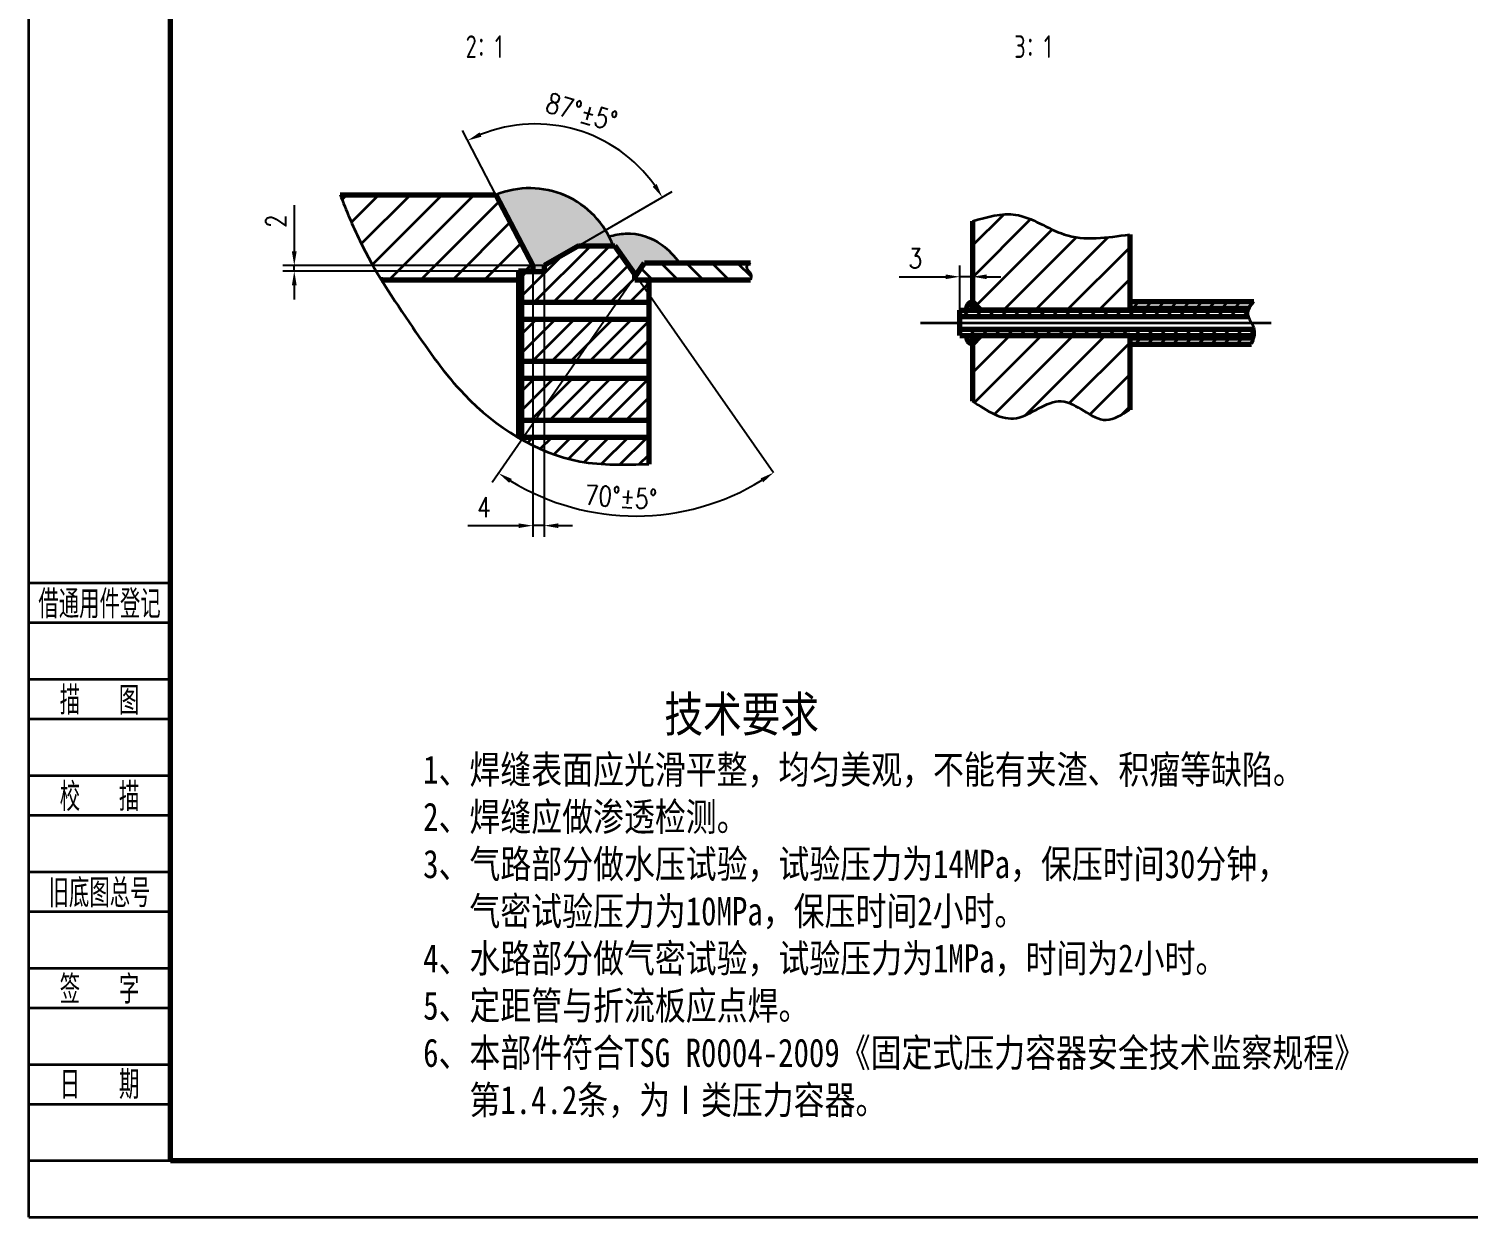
# Model space of a CAD drawing. Header units: millimetres. Extents: x 90 to 2466, y 137 to 1817.
# Drawn here: x 90 to 1106, y 137 to 976 of the extents above; entities that cross this region are included whole.
import ezdxf
from ezdxf.enums import TextEntityAlignment as Align
from ezdxf.lldxf.tags import DXFTag

# ---------------------------------------------------------------- set-up
doc = ezdxf.new("R2010")
doc.units = ezdxf.units.MM
doc.header["$LTSCALE"] = 40
for name, color, linetype, lineweight in [('1轮廓实线层', 7, 'Continuous', 70), ('2细线层', 4, 'Continuous', 35), ('3中心线层', 1, 'CENTER', 35), ('5剖面线层', 2, 'Continuous', 35), ('6文字层', 3, 'Continuous', 35), ('7标注层', 4, 'Continuous', 35), ('CAXA0', 7, 'Continuous', 70), ('图框层', 7, 'Continuous', 70)]:
    doc.layers.add(name, color=color, linetype=linetype, lineweight=lineweight)
doc.styles.add('ZW_GBDIM', font='romans.shx', dxfattribs={"width": 0.8, "bigfont": 'gbcbig.shx'})
doc.styles.add('ZW_TEXTSTYLE', font='isocp.shx', dxfattribs={"width": 0.8, "bigfont": 'hztxt.shx'})
tags = doc.linetypes.add('CENTER', pattern=[2, 1.25, -0.25, 0.25, -0.25]).pattern_tags.tags
tags[10:11] = [DXFTag(74, 4), DXFTag(75, 0), DXFTag(340, '0'), DXFTag(46, 1.0), DXFTag(50, 0.0), DXFTag(44, 0.0), DXFTag(45, 0.0)]
tags[8:9] = [DXFTag(74, 4), DXFTag(75, 0), DXFTag(340, '0'), DXFTag(46, 1.0), DXFTag(50, 0.0), DXFTag(44, 0.0), DXFTag(45, 0.0)]
tags[6:7] = [DXFTag(74, 4), DXFTag(75, 0), DXFTag(340, '0'), DXFTag(46, 1.0), DXFTag(50, 0.0), DXFTag(44, 0.0), DXFTag(45, 0.0)]
tags[4:5] = [DXFTag(74, 4), DXFTag(75, 0), DXFTag(340, '0'), DXFTag(46, 1.0), DXFTag(50, 0.0), DXFTag(44, 0.0), DXFTag(45, 0.0)]
doc.dimstyles.new('ZW_GBDIM', dxfattribs={"dimscale": 4, "dimtxt": 3.5, "dimasz": 2.5, "dimexe": 2, "dimexo": 0, "dimgap": 1.5, "dimtad": 1, "dimdec": 0, "dimzin": 0, "dimdsep": 46, "dimtxsty": 'ZW_GBDIM', "dimcen": 2.5, "dimclrd": 130, "dimclre": 130, "dimclrt": 3, "dimadec": 0, "dimazin": 0, "dimtfac": 0.714286, "dimtdec": 1, "dimtmove": 0, "dimatfit": 3, "dimfxl": 1, "dimtzin": 0, "dimarcsym": 0})

# ---------------------------------------------------------------- blocks, each defined once
blk = doc.blocks.new('ZW_FJL_BLK')
at = {"layer": '2细线层'}
for p, q in [((-25, 102), (0, 102)), ((-25, 95), (0, 95)), ((-25, 85), (0, 85)), ((-25, 78), (0, 78)), ((-25, 68), (0, 68)), ((-25, 61), (0, 61)), ((-25, 51), (0, 51)), ((-25, 44), (0, 44)), ((-25, 34), (0, 34)), ((-25, 27), (0, 27)), ((-25, 17), (0, 17)), ((-25, 10), (0, 10)), ((-25, 0), (0, 0))]:
    blk.add_line(p, q, dxfattribs=at)
at = {"layer": '6文字层', "color": 3, "style": 'ZW_GBDIM'}
for s, p in [('借通用件登记', (-12.5, 98.5)), ('描  图', (-12.5, 81.5)), ('校  描', (-12.5, 64.5)), ('旧底图总号', (-12.5, 47.5)), ('签  字', (-12.5, 30.5)), ('日  期', (-12.49, 13.6))]:
    blk.add_text(s, height=5, dxfattribs=at).set_placement(p, align=Align.MIDDLE)
for tag, width, p, p2 in [('借通用件登记', 1.118293, (-23.44, 86.36), (-1.25, 86.36)), ('描图', 3.61076, (-23.44, 69.36), (-1.25, 69.36)), ('校图', 3.660222, (-23.75, 52.06), (-1.25, 52.06)), ('旧底图总号', 1.282558, (-22.84, 35.67), (-1.86, 35.67)), ('签字', 3.369077, (-23.14, 18.37), (-1.56, 18.37)), ('日期', 3.25317, (-22.84, 1.37), (-2.17, 1.37))]:
    blk.add_attdef(tag, text='', height=5, dxfattribs=dict(at, width=width)).set_placement(p, p2, align=Align.FIT)
blk = doc.blocks.new('*D687')
at = {"layer": '7标注层', "color": 130, "linetype": 'ByBlock', "lineweight": -2}
for p, q in [((445.4, 804.7), (445.4, 617.5)), ((453.4, 804.7), (453.4, 617.5)), ((453.4, 804.7), (453.4, 804.7)), ((399.6, 625.5), (435.4, 625.5)), ((453.4, 625.5), (445.4, 625.5)), ((463.4, 625.5), (473.4, 625.5))]:
    blk.add_line(p, q, dxfattribs=at)
at = {"layer": '7标注层', "color": 130, "linetype": 'ByBlock'}
for points in [[(445.4, 625.5), (435.4, 627.1), (435.4, 623.8)], [(453.4, 625.5), (463.4, 627.1), (463.4, 623.8)]]:
    blk.add_solid(points, dxfattribs=at)
at = {"layer": 'DEFPOINTS', "linetype": 'ByBlock'}
for p in [(445.4, 804.7), (453.4, 804.7)]:
    blk.add_point(p, dxfattribs=at)
at = {"layer": '7标注层', "color": 3, "linetype": 'ByBlock', "insert": (410.9, 638.5), "char_height": 14, "attachment_point": 5, "style": 'ZW_GBDIM'}
blk.add_mtext('4{}', dxfattribs=at)
blk = doc.blocks.new('*D678')
at = {"layer": '7标注层', "color": 130, "linetype": 'ByBlock', "lineweight": -2}
for p, q in [((277, 851.9), (277, 819.2)), ((453.4, 809.2), (269, 809.2)), ((445.4, 805.2), (269, 805.2)), ((277, 805.2), (277, 809.2)), ((445.4, 805.2), (445.4, 805.2)), ((277, 795.2), (277, 785.2))]:
    blk.add_line(p, q, dxfattribs=at)
at = {"layer": '7标注层', "color": 130, "linetype": 'ByBlock'}
for points in [[(277, 809.2), (278.7, 819.2), (275.3, 819.2)], [(277, 805.2), (278.7, 795.2), (275.3, 795.2)]]:
    blk.add_solid(points, dxfattribs=at)
at = {"layer": 'DEFPOINTS', "linetype": 'ByBlock'}
for p in [(445.4, 805.2), (453.4, 809.2)]:
    blk.add_point(p, dxfattribs=at)
at = {"layer": '7标注层', "color": 3, "linetype": 'ByBlock', "insert": (264, 840.5), "char_height": 14, "attachment_point": 5, "rotation": 90, "style": 'ZW_GBDIM'}
blk.add_mtext('2{}', dxfattribs=at)
blk = doc.blocks.new('*D659')
at = {"layer": '7标注层', "color": 130, "linetype": 'ByBlock', "lineweight": -2}
for p, q in [((746.9, 777.7), (746.9, 809.3)), ((755.9, 788.4), (755.9, 809.3)), ((704.2, 801.3), (736.9, 801.3)), ((755.9, 801.3), (746.9, 801.3)), ((765.9, 801.3), (775.9, 801.3)), ((755.9, 788.4), (755.9, 788.4))]:
    blk.add_line(p, q, dxfattribs=at)
at = {"layer": '7标注层', "color": 130, "linetype": 'ByBlock'}
for points in [[(746.9, 801.3), (736.9, 802.9), (736.9, 799.6)], [(755.9, 801.3), (765.9, 802.9), (765.9, 799.6)]]:
    blk.add_solid(points, dxfattribs=at)
at = {"layer": 'DEFPOINTS', "linetype": 'ByBlock'}
for p in [(755.9, 788.4), (746.9, 777.7)]:
    blk.add_point(p, dxfattribs=at)
at = {"layer": '7标注层', "color": 3, "linetype": 'ByBlock', "insert": (715.5, 814.3), "char_height": 14, "attachment_point": 5, "style": 'ZW_GBDIM'}
blk.add_mtext('3{}', dxfattribs=at)
blk = doc.blocks.new('*D681')
at = {"layer": '7标注层', "color": 130, "linetype": 'ByBlock', "lineweight": -2}
for p, q in [((419.4, 859.2), (395.7, 904.6)), ((477.6, 823.2), (543.9, 861.4))]:
    blk.add_line(p, q, dxfattribs=at)
blk.add_arc((447.2, 805.6), 103.6, 35.5334, 111.9666, dxfattribs=at)
at = {"layer": '7标注层', "color": 130, "linetype": 'ByBlock'}
for points in [[(399.4, 897.5), (407.8, 903.2), (409.2, 900.2)], [(536.9, 857.4), (530.1, 864.9), (532.9, 866.8)]]:
    blk.add_solid(points, dxfattribs=at)
at = {"layer": 'DEFPOINTS', "linetype": 'ByBlock'}
for p in [(419.4, 859.2), (477.6, 823.2), (445.4, 809.2), (453.4, 809.2)]:
    blk.add_point(p, dxfattribs=at)
at = {"layer": '7标注层', "color": 3, "linetype": 'ByBlock', "insert": (479.9, 917.6), "char_height": 14, "attachment_point": 5, "rotation": 343.75, "style": 'ZW_GBDIM'}
blk.add_mtext('\\A0;87%%d%%p5%%d{}', dxfattribs=at)
blk = doc.blocks.new('*D686')
at = {"layer": '7标注层', "color": 130, "linetype": 'ByBlock', "lineweight": -2}
for p, q in [((517.4, 801.2), (416.7, 656)), ((518.1, 802.2), (615.5, 663))]:
    blk.add_line(p, q, dxfattribs=at)
blk.add_arc((518.1, 802.2), 169.9, 238.6571, 301.6279, dxfattribs=at)
at = {"layer": '7标注层', "color": 130, "linetype": 'ByBlock'}
for points in [[(421.3, 662.5), (430.6, 658.5), (428.8, 655.7)], [(615.5, 663), (608.1, 656.1), (606.3, 658.9)]]:
    blk.add_solid(points, dxfattribs=at)
at = {"layer": 'DEFPOINTS', "linetype": 'ByBlock'}
for p in [(503.4, 823.2), (517.4, 803.2), (524.3, 811.2), (517.4, 801.2)]:
    blk.add_point(p, dxfattribs=at)
at = {"layer": '7标注层', "color": 3, "linetype": 'ByBlock', "insert": (507.6, 645.6), "char_height": 14, "attachment_point": 5, "rotation": 356.1851, "style": 'ZW_GBDIM'}
blk.add_mtext('\\A0;70%%d%%p5%%d{}', dxfattribs=at)

msp = doc.modelspace()

# ---------------------------------------------------------------- hatches: boundary and pattern name
at = {"layer": '5剖面线层'}
h = msp.add_hatch(dxfattribs=at)
h.set_pattern_fill('ANSI31', color=256, scale=5, style=0)
h.set_pattern_definition([(45, (0, -61.141), (-11.22532, 11.22532), [])])
edge = h.paths.add_edge_path()
edge.add_line((435.4, 799.2), (435.4, 805.2))
edge.add_line((435.4, 805.2), (445.4, 805.2))
edge.add_line((445.4, 805.2), (445.4, 809.2))
edge.add_line((445.4, 809.2), (419.4, 859.2))
edge.add_line((419.4, 859.2), (309.4, 859.2))
edge.add_spline(control_points=[(309.4, 859.2), (313.8, 848.3), (322, 827.5), (332.9, 808.1), (338.4, 799.2)], knot_values=[0, 0, 0, 0, 35.230807, 66.781004, 66.781004, 66.781004, 66.781004], weights=[1, 1, 1, 1, 1], degree=3, periodic=0)
edge.add_arc((339.6, 779.2), 20, 90, 93.2527, ccw=False)
edge.add_line((339.6, 799.2), (348.6, 799.2))
edge.add_line((348.6, 799.2), (435.4, 799.2))
msp.add_hatch(color=256, dxfattribs=at).paths.add_polyline_path([(445.4, 804.7), (453.4, 804.7), (453.4, 809.2), (477.6, 823.2), (502.3, 823.2, 0.42062), (419.4, 859.2), (445.4, 809.2), (445.4, 805.2)])
h = msp.add_hatch(dxfattribs=at)
h.set_pattern_fill('ANSI31', color=256, scale=5, style=0)
edge = h.paths.add_edge_path()
edge.add_line((866.9, 777.7), (866.9, 831.2))
edge.add_spline(control_points=[(866.9, 831.2), (851, 828.9), (822.5, 824.6), (788.9, 850.2), (766.2, 843.5), (755.9, 840.5)], knot_values=[0, 0, 0, 0, 46.295067, 83.291549, 114.040539, 114.040539, 114.040539, 114.040539], weights=[1, 1, 1, 1, 1, 1], degree=3, periodic=0)
edge.add_line((755.9, 840.5), (755.9, 783.7))
edge.add_line((755.9, 783.7), (761.9, 777.7))
edge.add_line((761.9, 777.7), (866.9, 777.7))
edge = h.paths.add_edge_path()
edge.add_line((866.9, 707.4), (866.9, 759.7))
edge.add_line((866.9, 759.7), (761.9, 759.7))
edge.add_line((761.9, 759.7), (755.9, 753.7))
edge.add_line((755.9, 753.7), (755.9, 713.4))
edge.add_spline(control_points=[(755.9, 713.4), (766.2, 706.5), (787.1, 692.7), (818.9, 725), (845.3, 693.4), (861.3, 703.8), (866.9, 707.4)], knot_values=[0, 0, 0, 0, 33.252505, 67.071663, 101.376349, 119.500831, 119.500831, 119.500831, 119.500831], weights=[1, 1, 1, 1, 1, 1, 1], degree=3, periodic=0)
h = msp.add_hatch(color=256, dxfattribs=at)
edge = h.paths.add_edge_path()
edge.add_spline(control_points=[(549, 811.2), (545.2, 815.8), (535.6, 827.3), (515.8, 833.5), (503.1, 830.8), (499.3, 829.9)], knot_values=[0, 0, 0, 0, 17.743764, 44.499891, 56.401388, 56.401388, 56.401388, 56.401388], weights=[1, 1, 1, 1, 1, 1], degree=3, periodic=0)
edge.add_arc((443.2, 800.6), 63.2, 20.9065, 27.5607, ccw=False)
edge.add_line((502.3, 823.2), (503.4, 823.2))
edge.add_line((503.4, 823.2), (517.4, 803.2))
edge.add_line((517.4, 803.2), (517.4, 801.2))
edge.add_line((517.4, 801.2), (524.3, 811.2))
edge.add_line((524.3, 811.2), (549, 811.2))
h = msp.add_hatch(dxfattribs=at)
h.set_pattern_fill('ANSI31', color=256, scale=3, style=0)
edge = h.paths.add_edge_path()
edge.add_line((437.4, 687.8), (437.4, 686.4))
edge.add_spline(control_points=[(437.4, 686.4), (450.4, 679), (479.7, 667.5), (511, 668.5), (527.4, 669)], knot_values=[217.098058, 217.098058, 217.098058, 217.098058, 261.048236, 309.848425, 309.848425, 309.848425, 309.848425], weights=[1, 1, 1, 1, 1], degree=3, periodic=0)
edge.add_line((527.4, 669), (527.4, 687.8))
edge.add_line((527.4, 687.8), (437.4, 687.8))
h.paths.add_polyline_path([(437.4, 729.4), (437.4, 699.8), (527.4, 699.8), (527.4, 729.4)])
h.paths.add_polyline_path([(527.4, 783), (527.4, 797.2), (525.4, 799.2), (517.4, 799.2), (517.4, 803.2), (503.4, 823.2), (477.6, 823.2), (453.4, 809.2), (453.4, 804.7), (437.4, 804.7), (437.4, 783)])
h.paths.add_polyline_path([(527.4, 741.4), (527.4, 771), (437.4, 771), (437.4, 741.4)])
h.paths.add_polyline_path([(403.7, 649), (403.7, 628), (418.7, 628), (418.7, 649)], flags=9)
h = msp.add_hatch(dxfattribs=at)
h.set_pattern_fill('ANSI31', color=256, scale=4, angle=90, style=0)
edge = h.paths.add_edge_path()
edge.add_spline(control_points=[(599.2, 799.2), (599.5, 800.5), (600.3, 803.9), (594.4, 807.9), (597.8, 810.2), (599.2, 811.2)], knot_values=[0, 0, 0, 0, 3.909954, 9.904761, 14.068267, 14.068267, 14.068267, 14.068267], weights=[1, 1, 1, 1, 1, 1], degree=3, periodic=0)
edge.add_line((599.2, 811.2), (524.3, 811.2))
edge.add_line((524.3, 811.2), (517.4, 801.2))
edge.add_line((517.4, 801.2), (517.4, 799.2))
edge.add_line((517.4, 799.2), (599.2, 799.2))
h = msp.add_hatch(color=256, dxfattribs=at)
h.paths.add_polyline_path([(755.9, 783.7, 0.359923), (751.6, 777.7), (755.9, 777.7)])
h.paths.add_polyline_path([(761.9, 777.7), (755.9, 783.7), (755.9, 777.7)])
h.paths.add_polyline_path([(751.6, 759.7, 0.359923), (755.9, 753.7), (755.9, 759.7)])
h.paths.add_polyline_path([(755.9, 759.7), (755.9, 753.7), (761.9, 759.7)])
h = msp.add_hatch(dxfattribs=at)
h.set_pattern_fill('ANSI31', color=256, scale=2, style=0)
edge = h.paths.add_edge_path()
edge.add_spline(control_points=[(951.6, 779.4), (952.4, 780.8), (953.5, 782.3), (954.6, 783.7)], knot_values=[27.328177, 27.328177, 27.328177, 27.328177, 32.170544, 32.170544, 32.170544, 32.170544], weights=[1, 1, 1, 1], degree=3, periodic=0)
edge.add_line((954.6, 783.7), (866.9, 783.7))
edge.add_line((866.9, 783.7), (866.9, 779.2))
edge.add_line((866.9, 779.2), (951.5, 779.2))
edge = h.paths.add_edge_path()
edge.add_spline(control_points=[(953, 753.7), (953.6, 755.2), (954.2, 756.7), (954.6, 758.2)], knot_values=[0, 0, 0, 0, 4.519464, 4.519464, 4.519464, 4.519464], weights=[1, 1, 1, 1], degree=3, periodic=0)
edge.add_line((954.6, 758.2), (866.9, 758.2))
edge.add_line((866.9, 758.2), (866.9, 753.7))
edge.add_line((866.9, 753.7), (953, 753.7))
h = msp.add_hatch(dxfattribs=at)
h.set_pattern_fill('ANSI31', color=256, scale=2, angle=90, style=0)
edge = h.paths.add_edge_path()
edge.add_spline(control_points=[(950.7, 773.1), (950.4, 773.8), (950.1, 775.3), (950.4, 776.9), (950.8, 777.8)], knot_values=[20.338643, 20.338643, 20.338643, 20.338643, 22.485809, 25.567316, 25.567316, 25.567316, 25.567316], weights=[1, 1, 1, 1, 1], degree=3, periodic=0)
edge.add_line((950.8, 777.7), (746.9, 777.7))
edge.add_line((746.9, 777.7), (746.9, 773.2))
edge.add_line((746.9, 773.2), (950.6, 773.2))
edge = h.paths.add_edge_path()
edge.add_spline(control_points=[(954.9, 759.5), (955.2, 761.1), (955.3, 762.7), (954.9, 764.2)], knot_values=[5.872018, 5.872018, 5.872018, 5.872018, 10.676397, 10.676397, 10.676397, 10.676397], weights=[1, 1, 1, 1], degree=3, periodic=0)
edge.add_line((954.9, 764.2), (746.9, 764.2))
edge.add_line((746.9, 764.2), (746.9, 759.7))
edge.add_line((746.9, 759.7), (955, 759.7))

# ---------------------------------------------------------------- linework, layer by layer
at = {"layer": '1轮廓实线层'}
for p, q in [((755.9, 840.5), (755.9, 777.7)), ((866.9, 831.2), (866.9, 777.7)), ((517.4, 801.2), (524.3, 811.2)), ((435.4, 799.2), (435.4, 687.6)), ((527.4, 797.2), (527.4, 669)), ((527.4, 783), (437.4, 783)), ((755.9, 783.7), (761.9, 777.7)), ((746.9, 759.7), (746.9, 777.7)), ((746.9, 777.7), (950.8, 777.7)), ((746.9, 773.2), (950.6, 773.2)), ((866.9, 777.7), (755.9, 777.7)), ((527.4, 771), (437.4, 771)), ((746.9, 764.2), (954.9, 764.2)), ((746.9, 759.7), (955, 759.7)), ((866.9, 759.7), (755.9, 759.7)), ((755.9, 759.7), (755.9, 713.4)), ((755.9, 753.7), (761.9, 759.7)), ((866.9, 759.7), (866.9, 707.4)), ((527.4, 741.4), (437.4, 741.4)), ((527.4, 729.4), (437.4, 729.4)), ((527.4, 699.8), (437.4, 699.8)), ((527.4, 687.8), (437.4, 687.8))]:
    msp.add_line(p, q, dxfattribs=at)
for centre, start, end in [((757.4, 778.2), 105.3303, 184.5102), ((757.4, 759.2), 175.4898, 254.6697)]:
    msp.add_arc(centre, 5.75, start, end, dxfattribs=at)
at = {"layer": '2细线层', "color": 1}
for q in [(89.5, 1817), (2465.5, 137)]:
    msp.add_line((89.5, 137), q, dxfattribs=at)
at = {"layer": '2细线层'}
for points in [[(755.9, 840.5), (786.3, 845.1), (820.6, 831.2), (866.9, 831.2)], [(954.6, 783.7), (950.3, 775), (954.9, 764.2), (953, 753.7)], [(755.9, 713.4), (786.9, 701.5), (818.6, 713.4), (850.3, 700.2), (866.9, 707.4)]]:
    msp.add_spline(points, degree=3, dxfattribs=at)
at = {"layer": '3中心线层', "ltscale": 0.5}
msp.add_line((719.2, 768.7), (966.7, 768.7), dxfattribs=at)
at = {"layer": '5剖面线层'}
msp.add_line((445.4, 805.2), (445.4, 804.7), dxfattribs=at)
msp.add_spline([(499.3, 829.9), (511, 831.8), (536.6, 823.9), (549, 811.2)], degree=3, dxfattribs=at)
at = {"layer": '7标注层'}
msp.add_arc((443.2, 800.6), 63.2, 20.9065, 112.1568, dxfattribs=at)
for points in [[(309.4, 859.2), (323.2, 826.8), (360.6, 765.5), (397.1, 718.1), (478.6, 670.9), (527.4, 669)], [(599.2, 811.2), (596.3, 808.2), (599.4, 803.1), (599.2, 799.2)]]:
    msp.add_spline(points, degree=3, dxfattribs=at)
at = {"layer": 'CAXA0'}
for p, q in [((309.4, 859.2), (419.4, 859.2)), ((419.4, 859.2), (445.4, 809.2)), ((477.6, 823.2), (453.4, 809.2)), ((477.6, 823.2), (503.4, 823.2)), ((517.4, 803.2), (503.4, 823.2)), ((435.4, 805.2), (435.4, 799.2)), ((445.4, 805.2), (435.4, 805.2)), ((453.4, 804.7), (437.4, 804.7)), ((437.4, 804.7), (437.4, 686.4)), ((445.4, 809.2), (445.4, 805.2)), ((453.4, 809.2), (453.4, 804.7)), ((517.4, 799.2), (517.4, 803.2)), ((524.3, 811.2), (599.2, 811.2)), ((339.6, 799.2), (348.6, 799.2)), ((348.6, 799.2), (435.4, 799.2)), ((517.4, 799.2), (525.4, 799.2)), ((517.4, 799.2), (599.2, 799.2)), ((525.4, 799.2), (527.4, 797.2)), ((866.9, 783.7), (954.6, 783.7)), ((866.9, 779.2), (951.5, 779.2)), ((866.9, 758.2), (954.6, 758.2)), ((866.9, 753.7), (953, 753.7))]:
    msp.add_line(p, q, dxfattribs=at)
msp.add_arc((339.6, 779.2), 20, 90, 93.2527, dxfattribs=at)
at = {"layer": '图框层'}
for q in [(189.5, 1777), (2425.5, 177)]:
    msp.add_line((189.5, 177), q, dxfattribs=at)

# ---------------------------------------------------------------- block references
at = {"layer": '图框层', "xscale": 4, "yscale": 4, "zscale": 4}
msp.add_blockref('ZW_FJL_BLK', (189.5, 177), dxfattribs=at)

# ---------------------------------------------------------------- texts
at = {"layer": '6文字层', "char_height": 16, "attachment_point": 1, "style": 'ZW_TEXTSTYLE'}
for s, insert, width in [('2：1', (398, 971.8), 178.191), ('3：1', (785.4, 971.8), 178.191), ('\\fFangSong_GB2312|b0|i0|c134|p0;                  \\H25.0035; 技术要求\\H19.9965;\\P1、焊缝表面应光滑平整，均匀美观，不能有夹渣、积瘤等缺陷。\\P2、焊缝应做渗透检测。\\P3、气路部分做水压试验，试验压力为14MPa，保压时间30分钟，\\P   气密试验压力为10MPa，保压时间2小时。\\P4、水路部分做气密试验，试验压力为1MPa，时间为2小时。\\P5、定距管与折流板应点焊。\\P6、本部件符合TSG R0004-2009《固定式压力容器安全技术监察规程》\\P   第1.4.2条，为Ⅰ类压力容器。', (368, 504.9), 779.978)]:
    msp.add_mtext(s, dxfattribs=dict(at, insert=insert, width=width))

# ---------------------------------------------------------------- dimensions: what is measured, and where the dimension line sits
at = {"layer": '7标注层'}
for base, line1, line2, picture, middle in [((475.8311794, 905.2079375), ((419.3576597, 859.1987102), (445.3860122, 809.1987102)), ((477.6347235, 823.1987102), (453.3860122, 809.1987102)), '*D681', (479.8589369, 917.5757454)), ((513, 632.4), ((517.4, 803.2), (503.4, 823.2)), ((517.4, 801.2), (524.3, 811.2)), '*D686', (507.6, 645.6))]:
    dim = msp.add_angular_dim_2l(base=base, line1=line1, line2=line2, text='<>%%p5%%d{}', dimstyle='ZW_GBDIM', override={"dimgap": 1.5, "dimtad": 1, "dimjust": 0, "dimdec": 0, "dimse1": 0, "dimse2": 0, "dimsd1": 0, "dimsd2": 0, "dimadec": 0}, dxfattribs=at)
    dim.commit()
    dim.dimension.update_dxf_attribs({"geometry": picture, "text_midpoint": middle})
for base, p1, p2, angle, text, picture, middle in [((277, 809.2), (445.4, 805.2), (453.4, 809.2), 90, '2{}', '*D678', (264, 840.5)), ((746.9, 801.3), (755.9, 788.4), (746.9, 777.7), 180, '3{}', '*D659', (715.5, 814.3))]:
    dim = msp.add_linear_dim(base=base, p1=p1, p2=p2, angle=angle, text=text, dimstyle='ZW_GBDIM', override={"dimgap": 1.5, "dimtad": 1, "dimjust": 0, "dimdec": 0, "dimse1": 0, "dimse2": 0, "dimsd1": 0, "dimsd2": 0, "dimadec": 0}, dxfattribs=at)
    dim.commit()
    dim.dimension.update_dxf_attribs({"geometry": picture, "text_midpoint": middle})
dim = msp.add_linear_dim(base=(445.4, 625.5), p1=(453.4, 804.7), p2=(445.4, 804.7), text='4{}', dimstyle='ZW_GBDIM', override={"dimgap": 1.5, "dimtad": 1, "dimjust": 0, "dimdec": 0, "dimse1": 0, "dimse2": 0, "dimsd1": 0, "dimsd2": 0, "dimadec": 0}, dxfattribs=at)
dim.commit()
dim.dimension.update_dxf_attribs({"geometry": '*D687', "text_midpoint": (410.9, 625.5), "dimtype": 160})

doc.saveas('drawing.dxf')
